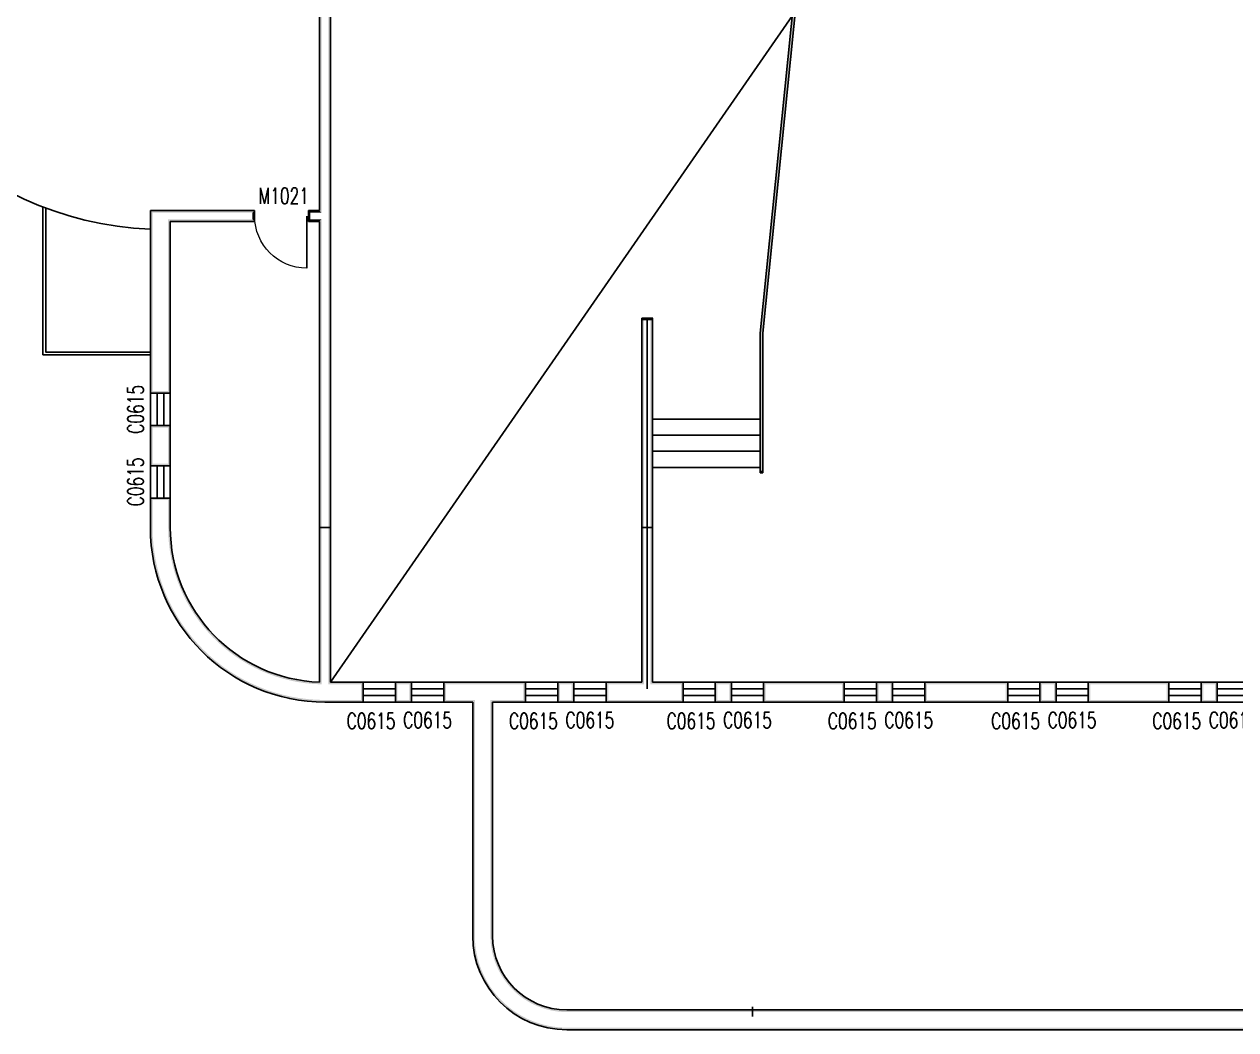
# Model space of a CAD drawing. Header units: millimetres. Extents: x -150677 to 588340, y -254013 to 149700.
# Drawn here: x 156002 to 178557, y -241205 to -222485 of the extents above; entities that cross this region are included whole.
import ezdxf

# ---------------------------------------------------------------- set-up
doc = ezdxf.new("R2010")
doc.units = ezdxf.units.MM
doc.header["$LTSCALE"] = 10
doc.header["$MEASUREMENT"] = 0
doc.linetypes.add('DOTE', pattern=[2.42, 2, -0.2, 0.02, -0.2])
for name, color, linetype in [('DOTE', 1, 'Continuous'), ('PUB_WALL', 9, 'Continuous'), ('WALL', 9, 'Continuous'), ('WINDOW', 4, 'Continuous'), ('WINDOW_TEXT', 7, 'Continuous')]:
    doc.layers.add(name, color=color, linetype=linetype)
doc.styles.add('_TCH_WINDOW', font='SIMPLEX', dxfattribs={"bigfont": 'GBCBIG'})

# ---------------------------------------------------------------- blocks, each defined once
blk = doc.blocks.new('$WINLIB2D$00000001')
at = {"color": 0}
for points in [[(-0.5, 0.5), (-0.5, -0.5)], [(-0.5, 0.5), (0.5, 0.5)], [(0.5, -0.5), (0.5, 0.5)], [(0.5, 0.167), (-0.5, 0.167)], [(0.5, -0.167), (-0.5, -0.167)], [(-0.5, -0.5), (0.5, -0.5)]]:
    blk.add_lwpolyline(points, dxfattribs=at)
blk = doc.blocks.new('$DorLib2D$00000003')
blk.add_line((0.47, 0), (0.47, 0.97))
at = {"lineweight": 13}
blk.add_arc((0.47, 0), 0.97, 90, 180, dxfattribs=at)

msp = doc.modelspace()

# ---------------------------------------------------------------- hatches: boundary and pattern name
at = {"layer": 'PUB_WALL'}
for points in [[(161500.7, -225955.2), (161500.7, -214155.2), (161540.7, -214115.2), (161540.7, -225995.2)], [(161700.7, -226055.2), (161700.7, -214055.2), (161660.7, -214055.2), (161660.7, -226055.2)], [(170527.5, -220055), (169700.7, -228234), (169740.7, -228236), (170567.7, -220055.3)], [(170577.7, -220055.4), (169750.7, -228236.5), (169710.7, -228234.5), (170537.5, -220055.1)], [(158350.7, -225955.2), (158350.7, -229355.2), (158390.7, -229315.2), (158390.7, -225995.2)], [(160290.7, -225955.2), (158350.7, -225955.2), (158390.7, -225995.2), (160250.7, -225995.2)], [(160290.7, -226155.2), (160290.7, -225955.2), (160250.7, -225995.2), (160250.7, -226115.2)], [(161500.7, -225955.2), (161290.7, -225955.2), (161330.7, -225995.2), (161540.7, -225995.2)], [(161290.7, -225955.2), (161290.7, -226155.2), (161330.7, -226115.2), (161330.7, -225995.2)], [(158720.7, -229355.2), (158720.7, -226155.2), (158680.7, -226115.2), (158680.7, -229315.2)], [(158720.7, -226155.2), (160290.7, -226155.2), (160250.7, -226115.2), (158680.7, -226115.2)], [(161290.7, -226155.2), (161500.7, -226155.2), (161540.7, -226115.2), (161330.7, -226115.2)], [(161500.7, -234733.5), (161500.7, -226155.2), (161540.7, -226115.2), (161540.7, -234774.6)], [(161700.7, -234735.2), (161700.7, -226055.2), (161660.7, -226055.2), (161660.7, -234775.2)], [(167500.7, -234735.2), (167500.7, -227955.2), (167540.7, -227955.2), (167540.7, -234775.2)], [(167500.7, -227955.2), (167700.7, -227955.2), (167700.7, -227995.2), (167500.7, -227995.2)], [(167700.7, -234735.2), (167700.7, -227955.2), (167660.7, -227955.2), (167660.7, -234775.2)], [(169700.7, -228234), (169700.7, -230835.2), (169740.7, -230835.2), (169740.7, -228236)], [(169750.7, -228236.5), (169750.7, -230835.2), (169710.7, -230835.2), (169710.7, -228234.5)], [(158350.7, -229355.2), (158720.7, -229355.2), (158680.7, -229315.2), (158390.7, -229315.2)], [(158720.7, -229955.2), (158350.7, -229955.2), (158390.7, -229995.2), (158680.7, -229995.2)], [(158350.7, -229955.2), (158350.7, -230705.2), (158390.7, -230665.2), (158390.7, -229995.2)], [(158720.7, -230705.2), (158720.7, -229955.2), (158680.7, -229995.2), (158680.7, -230665.2)], [(158350.7, -230705.2), (158720.7, -230705.2), (158680.7, -230665.2), (158390.7, -230665.2)], [(169750.7, -230835.2), (169700.7, -230835.2), (169700.7, -230795.2), (169750.7, -230795.2)], [(158720.7, -231305.2), (158350.7, -231305.2), (158390.7, -231345.2), (158680.7, -231345.2)], [(158350.7, -231305.2), (158350.7, -231855.2), (158390.7, -231855.2), (158390.7, -231345.2)], [(158720.7, -231855.2), (158720.7, -231305.2), (158680.7, -231345.2), (158680.7, -231855.2)], [(158350.7, -231855.2, 0.4142136), (161600.7, -235105.2), (161600.7, -235065.2, -0.4142136), (158390.7, -231855.2)], [(158720.7, -231855.2, 0.4040778), (161500.7, -234733.5), (161540.7, -234774.6, -0.4082075), (158680.7, -231855.2)], [(162310.7, -234735.2), (161700.7, -234735.2), (161660.7, -234775.2), (162270.7, -234775.2)], [(162310.7, -235105.2), (162310.7, -234735.2), (162270.7, -234775.2), (162270.7, -235065.2)], [(163210.7, -234735.2), (162910.7, -234735.2), (162950.7, -234775.2), (163170.7, -234775.2)], [(162910.7, -234735.2), (162910.7, -235105.2), (162950.7, -235065.2), (162950.7, -234775.2)], [(163210.7, -235105.2), (163210.7, -234735.2), (163170.7, -234775.2), (163170.7, -235065.2)], [(164600.7, -234735.2), (163810.7, -234735.2), (163850.7, -234775.2), (164600.7, -234775.2)], [(163810.7, -234735.2), (163810.7, -235105.2), (163850.7, -235065.2), (163850.7, -234775.2)], [(165333.2, -234735.2), (164600.7, -234735.2), (164600.7, -234775.2), (165293.2, -234775.2)], [(165333.2, -235105.2), (165333.2, -234735.2), (165293.2, -234775.2), (165293.2, -235065.2)], [(166233.2, -234735.2), (165933.2, -234735.2), (165973.2, -234775.2), (166193.2, -234775.2)], [(165933.2, -234735.2), (165933.2, -235105.2), (165973.2, -235065.2), (165973.2, -234775.2)], [(166233.2, -235105.2), (166233.2, -234735.2), (166193.2, -234775.2), (166193.2, -235065.2)], [(167500.7, -234735.2), (166833.2, -234735.2), (166873.2, -234775.2), (167540.7, -234775.2)], [(166833.2, -234735.2), (166833.2, -235105.2), (166873.2, -235065.2), (166873.2, -234775.2)], [(168267.3, -234735.2), (167700.7, -234735.2), (167660.7, -234775.2), (168227.3, -234775.2)], [(168267.3, -235105.2), (168267.3, -234735.2), (168227.3, -234775.2), (168227.3, -235065.2)], [(169167.3, -234735.2), (168867.3, -234735.2), (168907.3, -234775.2), (169127.3, -234775.2)], [(168867.3, -234735.2), (168867.3, -235105.2), (168907.3, -235065.2), (168907.3, -234775.2)], [(169167.3, -235105.2), (169167.3, -234735.2), (169127.3, -234775.2), (169127.3, -235065.2)], [(171269.1, -234735.2), (169767.3, -234735.2), (169807.3, -234775.2), (171229.1, -234775.2)], [(169767.3, -234735.2), (169767.3, -235105.2), (169807.3, -235065.2), (169807.3, -234775.2)], [(171269.1, -235105.2), (171269.1, -234735.2), (171229.1, -234775.2), (171229.1, -235065.2)], [(172169.1, -234735.2), (171869.1, -234735.2), (171909.1, -234775.2), (172129.1, -234775.2)], [(171869.1, -234735.2), (171869.1, -235105.2), (171909.1, -235065.2), (171909.1, -234775.2)], [(172169.1, -235105.2), (172169.1, -234735.2), (172129.1, -234775.2), (172129.1, -235065.2)], [(174310.7, -234735.2), (172769.1, -234735.2), (172809.1, -234775.2), (174270.7, -234775.2)], [(172769.1, -234735.2), (172769.1, -235105.2), (172809.1, -235065.2), (172809.1, -234775.2)], [(174310.7, -235105.2), (174310.7, -234735.2), (174270.7, -234775.2), (174270.7, -235065.2)], [(175210.7, -234735.2), (174910.7, -234735.2), (174950.7, -234775.2), (175170.7, -234775.2)], [(174910.7, -234735.2), (174910.7, -235105.2), (174950.7, -235065.2), (174950.7, -234775.2)], [(175210.7, -235105.2), (175210.7, -234735.2), (175170.7, -234775.2), (175170.7, -235065.2)], [(177310.7, -234735.2), (175810.7, -234735.2), (175850.7, -234775.2), (177270.7, -234775.2)], [(175810.7, -234735.2), (175810.7, -235105.2), (175850.7, -235065.2), (175850.7, -234775.2)], [(177310.7, -235105.2), (177310.7, -234735.2), (177270.7, -234775.2), (177270.7, -235065.2)], [(178210.7, -234735.2), (177910.7, -234735.2), (177950.7, -234775.2), (178170.7, -234775.2)], [(177910.7, -234735.2), (177910.7, -235105.2), (177950.7, -235065.2), (177950.7, -234775.2)], [(178210.7, -235105.2), (178210.7, -234735.2), (178170.7, -234775.2), (178170.7, -235065.2)], [(161600.7, -235105.2), (162310.7, -235105.2), (162270.7, -235065.2), (161600.7, -235065.2)], [(162910.7, -235105.2), (163210.7, -235105.2), (163170.7, -235065.2), (162950.7, -235065.2)], [(163810.7, -235105.2), (164350.7, -235105.2), (164390.7, -235065.2), (163850.7, -235065.2)], [(164350.7, -237955.2), (164350.7, -235105.2), (164390.7, -235065.2), (164390.7, -237955.2)], [(164720.7, -237955.2), (164720.7, -235105.2), (164680.7, -235065.2), (164680.7, -237955.2)], [(164720.7, -235105.2), (165333.2, -235105.2), (165293.2, -235065.2), (164680.7, -235065.2)], [(165933.2, -235105.2), (166233.2, -235105.2), (166193.2, -235065.2), (165973.2, -235065.2)], [(166833.2, -235105.2), (167600.7, -235105.2), (167600.7, -235065.2), (166873.2, -235065.2)], [(167600.7, -235105.2), (168267.3, -235105.2), (168227.3, -235065.2), (167600.7, -235065.2)], [(168867.3, -235105.2), (169167.3, -235105.2), (169127.3, -235065.2), (168907.3, -235065.2)], [(169767.3, -235105.2), (171269.1, -235105.2), (171229.1, -235065.2), (169807.3, -235065.2)], [(171869.1, -235105.2), (172169.1, -235105.2), (172129.1, -235065.2), (171909.1, -235065.2)], [(172769.1, -235105.2), (174310.7, -235105.2), (174270.7, -235065.2), (172809.1, -235065.2)], [(174910.7, -235105.2), (175210.7, -235105.2), (175170.7, -235065.2), (174950.7, -235065.2)], [(175810.7, -235105.2), (177310.7, -235105.2), (177270.7, -235065.2), (175850.7, -235065.2)], [(177910.7, -235105.2), (178210.7, -235105.2), (178170.7, -235065.2), (177950.7, -235065.2)], [(164350.7, -239455.2), (164350.7, -237955.2), (164390.7, -237955.2), (164390.7, -239455.2)], [(164720.7, -239455.2), (164720.7, -237955.2), (164680.7, -237955.2), (164680.7, -239455.2)], [(164350.7, -239455.2, 0.4142136), (166100.7, -241205.2), (166100.7, -241165.2, -0.4142136), (164390.7, -239455.2)], [(164720.7, -239455.2, 0.4142136), (166100.7, -240835.2), (166100.7, -240875.2, -0.4142136), (164680.7, -239455.2)], [(203560.7, -240835.2), (166100.7, -240835.2), (166100.7, -240875.2), (203560.7, -240875.2)], [(203560.7, -241205.2), (166100.7, -241205.2), (166100.7, -241165.2), (203560.7, -241165.2)]]:
    msp.add_hatch(color=256, dxfattribs=at).paths.add_polyline_path(points)

# ---------------------------------------------------------------- linework, layer by layer
for points in [[(206440.7, -204975.2), (177922.3, -211317.7), (161700.7, -234735.2)], [(158350.7, -228638.2), (156350.7, -228638.2), (156350.7, -225886.2)], [(158350.7, -228588.2), (156400.7, -228588.2), (156400.7, -225905.2)]]:
    msp.add_lwpolyline(points)
at = {"color": 2}
for points in [[(167700.7, -229835.2), (169700.7, -229835.2)], [(167700.7, -230135.2), (169700.7, -230135.2)], [(167700.7, -230435.2), (169700.7, -230435.2)], [(167700.7, -230735.2), (169700.7, -230735.2)]]:
    msp.add_lwpolyline(points, dxfattribs=at)
msp.add_arc((158600.7, -220055.2), 6250, 92.29244, 267.70756)
at = {"layer": 'DOTE', "linetype": 'DOTE'}
for p, q in [((167500.7, -227955.2), (167705.8, -227955.2)), ((161500.7, -231855.2), (161700.7, -231855.2)), ((167500.7, -231855.2), (167700.7, -231855.2)), ((169560.7, -240955.2), (169560.7, -240779.3))]:
    msp.add_line(p, q, dxfattribs=at)
msp.add_lwpolyline([(167600.7, -234855.2), (167600.7, -227955.2)], dxfattribs=at)
at = {"layer": 'WALL'}
for p, q in [((161500.7, -225955.2), (161500.7, -214155.2)), ((161700.7, -226055.2), (161700.7, -214055.2)), ((170527.5, -220055), (169700.7, -228234)), ((170577.7, -220055.4), (169750.7, -228236.5)), ((158350.7, -225955.2), (158350.7, -229355.2)), ((160290.7, -225955.2), (158350.7, -225955.2)), ((160290.7, -226155.2), (160290.7, -225955.2)), ((161500.7, -225955.2), (161290.7, -225955.2)), ((161290.7, -225955.2), (161290.7, -226155.2)), ((158720.7, -229355.2), (158720.7, -226155.2)), ((158720.7, -226155.2), (160290.7, -226155.2)), ((161290.7, -226155.2), (161500.7, -226155.2)), ((161500.7, -234733.5), (161500.7, -226155.2)), ((161700.7, -234735.2), (161700.7, -226055.2)), ((167500.7, -234735.2), (167500.7, -227955.2)), ((167500.7, -227955.2), (167700.7, -227955.2)), ((167700.7, -234735.2), (167700.7, -227955.2)), ((169700.7, -228234), (169700.7, -230835.2)), ((169750.7, -228236.5), (169750.7, -230835.2)), ((158350.7, -229355.2), (158720.7, -229355.2)), ((158720.7, -229955.2), (158350.7, -229955.2)), ((158350.7, -229955.2), (158350.7, -230705.2)), ((158720.7, -230705.2), (158720.7, -229955.2)), ((158350.7, -230705.2), (158720.7, -230705.2)), ((169750.7, -230835.2), (169700.7, -230835.2)), ((158720.7, -231305.2), (158350.7, -231305.2)), ((158350.7, -231305.2), (158350.7, -231855.2)), ((158720.7, -231855.2), (158720.7, -231305.2)), ((162310.7, -234735.2), (161700.7, -234735.2)), ((162310.7, -235105.2), (162310.7, -234735.2)), ((163210.7, -234735.2), (162910.7, -234735.2)), ((162910.7, -234735.2), (162910.7, -235105.2)), ((163210.7, -235105.2), (163210.7, -234735.2)), ((164600.7, -234735.2), (163810.7, -234735.2)), ((163810.7, -234735.2), (163810.7, -235105.2)), ((165333.2, -234735.2), (164600.7, -234735.2)), ((165333.2, -235105.2), (165333.2, -234735.2)), ((166233.2, -234735.2), (165933.2, -234735.2)), ((165933.2, -234735.2), (165933.2, -235105.2)), ((166233.2, -235105.2), (166233.2, -234735.2)), ((167500.7, -234735.2), (166833.2, -234735.2)), ((166833.2, -234735.2), (166833.2, -235105.2)), ((168267.3, -234735.2), (167700.7, -234735.2)), ((168267.3, -235105.2), (168267.3, -234735.2)), ((169167.3, -234735.2), (168867.3, -234735.2)), ((168867.3, -234735.2), (168867.3, -235105.2)), ((169167.3, -235105.2), (169167.3, -234735.2)), ((171269.1, -234735.2), (169767.3, -234735.2)), ((169767.3, -234735.2), (169767.3, -235105.2)), ((171269.1, -235105.2), (171269.1, -234735.2)), ((172169.1, -234735.2), (171869.1, -234735.2)), ((171869.1, -234735.2), (171869.1, -235105.2)), ((172169.1, -235105.2), (172169.1, -234735.2)), ((174310.7, -234735.2), (172769.1, -234735.2)), ((172769.1, -234735.2), (172769.1, -235105.2)), ((174310.7, -235105.2), (174310.7, -234735.2)), ((175210.7, -234735.2), (174910.7, -234735.2)), ((174910.7, -234735.2), (174910.7, -235105.2)), ((175210.7, -235105.2), (175210.7, -234735.2)), ((177310.7, -234735.2), (175810.7, -234735.2)), ((175810.7, -234735.2), (175810.7, -235105.2)), ((177310.7, -235105.2), (177310.7, -234735.2)), ((178210.7, -234735.2), (177910.7, -234735.2)), ((177910.7, -234735.2), (177910.7, -235105.2)), ((178210.7, -235105.2), (178210.7, -234735.2)), ((161600.7, -235105.2), (162310.7, -235105.2)), ((162910.7, -235105.2), (163210.7, -235105.2)), ((163810.7, -235105.2), (164350.7, -235105.2)), ((164350.7, -237955.2), (164350.7, -235105.2)), ((164720.7, -237955.2), (164720.7, -235105.2)), ((164720.7, -235105.2), (165333.2, -235105.2)), ((165933.2, -235105.2), (166233.2, -235105.2)), ((166833.2, -235105.2), (167600.7, -235105.2)), ((167600.7, -235105.2), (168267.3, -235105.2)), ((168867.3, -235105.2), (169167.3, -235105.2)), ((169767.3, -235105.2), (171269.1, -235105.2)), ((171869.1, -235105.2), (172169.1, -235105.2)), ((172769.1, -235105.2), (174310.7, -235105.2)), ((174910.7, -235105.2), (175210.7, -235105.2)), ((175810.7, -235105.2), (177310.7, -235105.2)), ((177910.7, -235105.2), (178210.7, -235105.2)), ((164350.7, -237955.2), (164350.7, -237955.2)), ((164350.7, -239455.2), (164350.7, -237955.2)), ((164720.7, -237955.2), (164720.7, -237955.2)), ((164720.7, -239455.2), (164720.7, -237955.2)), ((203560.7, -240835.2), (166100.7, -240835.2)), ((203560.7, -241205.2), (166100.7, -241205.2))]:
    msp.add_line(p, q, dxfattribs=at)
for centre, radius, end in [((161600.7, -231855.2), 3250, 270), ((161600.7, -231855.2), 2880, 268.01016), ((166100.7, -239455.2), 1750, 270), ((166100.7, -239455.2), 1380, 270)]:
    msp.add_arc(centre, radius, 180, end, dxfattribs=at)

# ---------------------------------------------------------------- block references
at = {"layer": 'WINDOW'}
ref = msp.add_blockref('$DorLib2D$00000003', (160790.7, -226055.2), dxfattribs=dict(at, xscale=-1000, yscale=1000, zscale=-1000, rotation=180))
ref.add_attrib('A', 'M1021', (160365.7, -225829), dxfattribs={"layer": 'WINDOW_TEXT', "height": 297.5, "style": '_TCH_WINDOW', "width": 0.705882})
ref = msp.add_blockref('$WINLIB2D$00000001', (158535.7, -229655.2), dxfattribs=dict(at, xscale=-600, yscale=-370, zscale=-600, rotation=90))
ref.add_attrib('A', 'C0615', (158224.4, -230110.2), dxfattribs={"layer": 'WINDOW_TEXT', "height": 297.5, "rotation": 90, "style": '_TCH_WINDOW', "width": 0.705882})
ref = msp.add_blockref('$WINLIB2D$00000001', (158535.7, -231005.2), dxfattribs=dict(at, xscale=-600, yscale=-370, zscale=-600, rotation=90))
ref.add_attrib('A', 'C0615', (158224.4, -231460.2), dxfattribs={"layer": 'WINDOW_TEXT', "height": 297.5, "rotation": 90, "style": '_TCH_WINDOW', "width": 0.705882})
ref = msp.add_blockref('$WINLIB2D$00000001', (162610.7, -234920.2), dxfattribs=dict(at, xscale=600, yscale=-370, zscale=600))
ref.add_attrib('A', 'C0615', (162003.9, -235605.2), dxfattribs={"layer": 'WINDOW_TEXT', "height": 297.5, "style": '_TCH_WINDOW', "width": 0.705882})
ref = msp.add_blockref('$WINLIB2D$00000001', (163510.7, -234920.2), dxfattribs=dict(at, xscale=600, yscale=-370, zscale=600))
ref.add_attrib('A', 'C0615', (163055.7, -235588), dxfattribs={"layer": 'WINDOW_TEXT', "height": 297.5, "style": '_TCH_WINDOW', "width": 0.705882})
ref = msp.add_blockref('$WINLIB2D$00000001', (165633.2, -234920.2), dxfattribs=dict(at, xscale=-600, yscale=370, zscale=-600))
ref.add_attrib('A', 'C0615', (165026.4, -235605.2), dxfattribs={"layer": 'WINDOW_TEXT', "height": 297.5, "style": '_TCH_WINDOW', "width": 0.705882})
ref = msp.add_blockref('$WINLIB2D$00000001', (166533.2, -234920.2), dxfattribs=dict(at, xscale=-600, yscale=370, zscale=-600))
ref.add_attrib('A', 'C0615', (166078.2, -235588), dxfattribs={"layer": 'WINDOW_TEXT', "height": 297.5, "style": '_TCH_WINDOW', "width": 0.705882})
ref = msp.add_blockref('$WINLIB2D$00000001', (168567.3, -234920.2), dxfattribs=dict(at, xscale=-600, yscale=370, zscale=-600))
ref.add_attrib('A', 'C0615', (167960.5, -235605.2), dxfattribs={"layer": 'WINDOW_TEXT', "height": 297.5, "style": '_TCH_WINDOW', "width": 0.705882})
ref = msp.add_blockref('$WINLIB2D$00000001', (169467.3, -234920.2), dxfattribs=dict(at, xscale=-600, yscale=370, zscale=-600))
ref.add_attrib('A', 'C0615', (169012.3, -235588), dxfattribs={"layer": 'WINDOW_TEXT', "height": 297.5, "style": '_TCH_WINDOW', "width": 0.705882})
ref = msp.add_blockref('$WINLIB2D$00000001', (171569.1, -234920.2), dxfattribs=dict(at, xscale=-600, yscale=370, zscale=-600))
ref.add_attrib('A', 'C0615', (170962.4, -235605.2), dxfattribs={"layer": 'WINDOW_TEXT', "height": 297.5, "style": '_TCH_WINDOW', "width": 0.705882})
ref = msp.add_blockref('$WINLIB2D$00000001', (172469.1, -234920.2), dxfattribs=dict(at, xscale=-600, yscale=370, zscale=-600))
ref.add_attrib('A', 'C0615', (172014.1, -235588), dxfattribs={"layer": 'WINDOW_TEXT', "height": 297.5, "style": '_TCH_WINDOW', "width": 0.705882})
ref = msp.add_blockref('$WINLIB2D$00000001', (174610.7, -234920.2), dxfattribs=dict(at, xscale=-600, yscale=370, zscale=-600))
ref.add_attrib('A', 'C0615', (174003.9, -235605.2), dxfattribs={"layer": 'WINDOW_TEXT', "height": 297.5, "style": '_TCH_WINDOW', "width": 0.705882})
ref = msp.add_blockref('$WINLIB2D$00000001', (175510.7, -234920.2), dxfattribs=dict(at, xscale=-600, yscale=370, zscale=-600))
ref.add_attrib('A', 'C0615', (175055.7, -235588), dxfattribs={"layer": 'WINDOW_TEXT', "height": 297.5, "style": '_TCH_WINDOW', "width": 0.705882})
ref = msp.add_blockref('$WINLIB2D$00000001', (177610.7, -234920.2), dxfattribs=dict(at, xscale=-600, yscale=370, zscale=-600))
ref.add_attrib('A', 'C0615', (177003.9, -235605.2), dxfattribs={"layer": 'WINDOW_TEXT', "height": 297.5, "style": '_TCH_WINDOW', "width": 0.705882})
ref = msp.add_blockref('$WINLIB2D$00000001', (178510.7, -234920.2), dxfattribs=dict(at, xscale=-600, yscale=370, zscale=-600))
ref.add_attrib('A', 'C0615', (178055.7, -235588), dxfattribs={"layer": 'WINDOW_TEXT', "height": 297.5, "style": '_TCH_WINDOW', "width": 0.705882})

doc.saveas('drawing.dxf')
